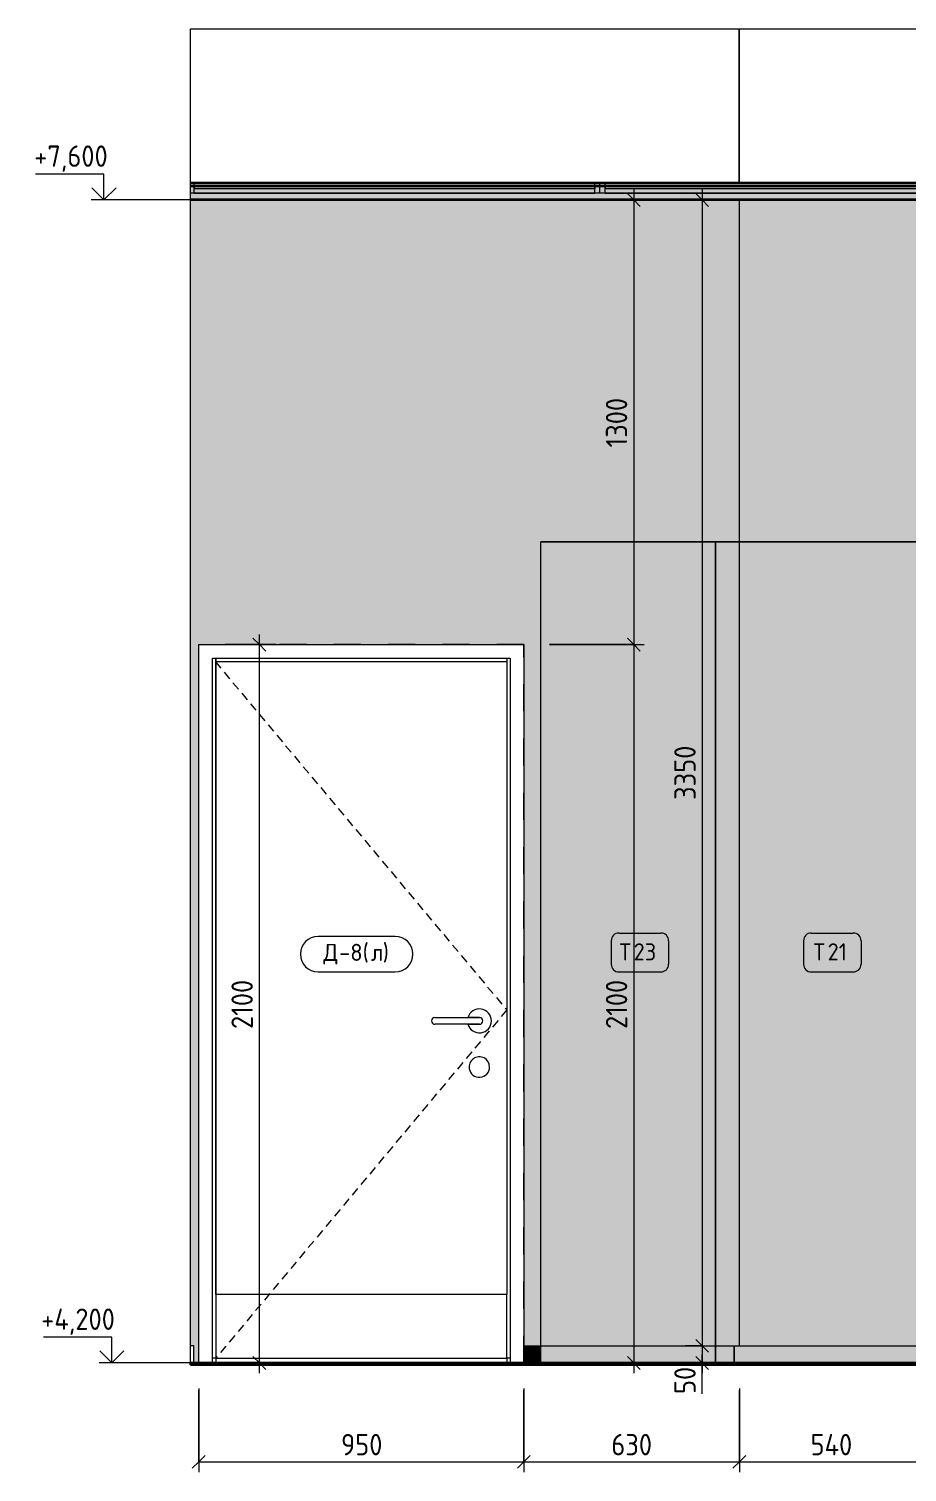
# Model space of a CAD drawing. Header units: millimetres. Extents: x 108302 to 166327, y -1987 to 21700.
# Drawn here: x 133972 to 136538, y 3881 to 8100 of the extents above; entities that cross this region are included whole.
import ezdxf

# ---------------------------------------------------------------- set-up
doc = ezdxf.new("R2010")
doc.units = ezdxf.units.MM
doc.linetypes.add('200_ШТРИХ__ш1_п0_6_', pattern=[40, 25, -15])
doc.linetypes.add('Штрих', pattern=[158.75, 79.375, -79.375])
for name, color, linetype, lineweight in [('A-ANNO-DIMS', 7, 'Continuous', 9), ('A-ANNO-DIMS-25', 7, 'Continuous', 9), ('A-DOOR', 7, 'Continuous', 9), ('A-DOOR-2', 7, 'Штрих', 9), ('A-DOOR-3', 7, '200_ШТРИХ__ш1_п0_6_', 9), ('A-DOOR-FRAM-1', 7, 'Continuous', 9), ('A-DOOR-IDEN', 7, 'Continuous', 9), ('A-FLOR', 7, 'Continuous', 9), ('A-GENM', 7, 'Continuous', 9), ('A-WALL-PATT', 7, 'Continuous', 9), ('G-ANNO-DIMS', 7, 'Continuous', 9), ('G-ANNO-DIMS-1', 7, 'Continuous', 20), ('I-FURN-IDEN', 7, 'Continuous', 9), ('I-WALL', 7, 'Continuous', 9)]:
    doc.layers.add(name, color=color, linetype=linetype, lineweight=lineweight)
for name, color, linetype, lineweight, true_color in [('A-CLNG-1', 7, 'Continuous', 9, 0x787878), ('A-CLNG-FNSH-1', 251, 'Continuous', 30, 0x505050), ('A-CLNG-FNSH-2', 7, 'Continuous', 30, 0x3c3c3c), ('A-FLOR-1', 7, 'Continuous', 9, 0x787878), ('A-FLOR-FNSH-2', 7, 'Continuous', 30, 0x3c3c3c), ('A-FLOR-FNSH-3', 7, 'Continuous', 30, 0x757575), ('I-FURN-13', 7, 'Continuous', 9, 0x9e9e9e), ('I-FURN-15', 7, 'Continuous', 9, 0xd1d1d1), ('I-FURN-16', 7, 'Continuous', 9, 0x9a9a9a), ('I-FURN-17', 7, 'Continuous', 9, 0xb8b8b8), ('I-FURN-18', 7, 'Continuous', 9, 0xdddddd), ('I-FURN-2', 7, 'Continuous', 9, 0xacacac), ('I-FURN-20', 7, 'Continuous', 9, 0x949494), ('I-FURN-23', 7, 'Continuous', 9, 0x8d8d8d), ('I-FURN-26', 7, 'Continuous', 9, 0xa6a6a6), ('I-FURN-4', 7, 'Continuous', 9, 0xc0c0c0)]:
    doc.layers.add(name, color=color, linetype=linetype, lineweight=lineweight, true_color=true_color)
doc.layers.add('I-FURN-3', color=7, linetype='Continuous', lineweight=9, true_color=0x7f7f7f, transparency=0.7)
doc.styles.add('GOST Common_2', font='GOST_Common.ttf', dxfattribs={"height": 50})
doc.styles.add('ISOCPEUR_1', font='isocpeur.ttf', dxfattribs={"width": 0.9, "height": 62.5})
doc.dimstyles.new('ISO-2_5_0_9К_БОЛЬШОЙ_1', dxfattribs={"dimscale": 304.8, "dimtxt": 62.248823, "dimasz": 0.123031, "dimexe": 0.098425, "dimexo": 0.246063, "dimgap": 0, "dimtad": 1, "dimdec": 0, "dimrnd": 10, "dimzin": 0, "dimdsep": 46, "dimtxsty": 'ISOCPEUR_1', "dimblk1": 'OBLIQUE', "dimblk2": 'OBLIQUE', "dimsah": 1, "dimcen": 0.09, "dimdle": 0.098425, "dimazin": 0, "dimtfac": 1, "dimtdec": 4, "dimtix": 1, "dimtmove": 0, "dimatfit": 3, "dimfxl": 1, "dimtvp": 1, "dimtolj": 1, "dimtzin": 0, "dimarcsym": 2})
doc.dimstyles.new('ISO-2_5_0_9К_БОЛЬШОЙ_2', dxfattribs={"dimscale": 304.8, "dimtxt": 62.248823, "dimasz": 0.123031, "dimexe": 0.098425, "dimexo": 0.246063, "dimgap": 0, "dimtad": 1, "dimdec": 0, "dimrnd": 10, "dimzin": 0, "dimdsep": 46, "dimtxsty": 'ISOCPEUR_1', "dimblk1": 'OBLIQUE', "dimblk2": 'OBLIQUE', "dimsah": 1, "dimcen": 0.09, "dimdle": 0.098425, "dimazin": 0, "dimtfac": 1, "dimtdec": 4, "dimtix": 1, "dimtmove": 1, "dimatfit": 3, "dimfxl": 1, "dimtvp": 1, "dimtolj": 1, "dimtzin": 0, "dimarcsym": 2})

# ---------------------------------------------------------------- blocks, each defined once
blk = doc.blocks.new('110_Дверь_СКБ_1Ст_Внутренняя1 - Д-8 950x2100h_охрана-31784688-Развертка 2_47-2')
at = {"layer": 'A-DOOR'}
for p, q in [((-19800, 6250), (-20650, 6250)), ((-20650, 4400), (-20650, 6250)), ((-19800, 6250), (-19800, 4400)), ((-20010, 5210), (-19880, 5210)), ((-19880, 5190), (-20010, 5190)), ((-19880, 5210), (-19913.5, 5210)), ((-19913.5, 5190), (-19880, 5190)), ((-19800, 4400), (-20650, 4400)), ((-20650, 4400), (-20650, 4214)), ((-19800, 4214), (-19800, 4400)), ((-20650, 4214), (-19800, 4214))]:
    blk.add_line(p, q, dxfattribs=at)
for centre, radius, start, end in [((-19880, 5200), 35, 0, 163.3985), ((-20010, 5200), 10, 90, 270), ((-19880, 5200), 35, 196.6015, 0), ((-19880, 5200), 10, 270, 90), ((-19880, 5200), 10, 270, 90), ((-19880, 5065), 30, 0, 188.1699), ((-19880, 5065), 30, 188.1699, 0)]:
    blk.add_arc(centre, radius, start, end, dxfattribs=at)
at = {"layer": 'A-DOOR-2'}
for p, q in [((-19750, 6300), (-20700, 6300)), ((-20700, 4200), (-20700, 6300)), ((-19750, 6300), (-20700, 6300)), ((-20700, 4200), (-20700, 6300)), ((-19750, 4200), (-19750, 6300)), ((-19750, 4200), (-19750, 6300))]:
    blk.add_line(p, q, dxfattribs=at)
at = {"layer": 'A-DOOR-3'}
for p, q in [((-20651.4, 6250), (-19800, 5232)), ((-19800, 5232), (-20650, 4214))]:
    blk.add_line(p, q, dxfattribs=at)
at = {"layer": 'A-DOOR-FRAM-1'}
for p, q in [((-20660, 4200), (-20660, 6260)), ((-20660, 6260), (-19790, 6260)), ((-20650, 6250), (-20650, 6260)), ((-20650, 6260), (-20650, 4400)), ((-19800, 6250), (-20650, 6250)), ((-19800, 6260), (-19800, 6250)), ((-19800, 6260), (-19800, 4400)), ((-19790, 6260), (-19790, 4200)), ((-20650, 4214), (-20660, 4214)), ((-20650, 4214), (-20650, 4200)), ((-19800, 4214), (-19800, 4200)), ((-19790, 4214), (-19800, 4214))]:
    blk.add_line(p, q, dxfattribs=at)
blk = doc.blocks.new('Плинтус - Плинтус темный _ст_школа_-32862306-Развертка 2_47-2')
at = {"layer": 'A-GENM'}
for p, q in [((-20714, 4250), (-20724.4, 4250)), ((-20714, 4200), (-20714, 4250)), ((-20724.4, 4200), (-20714, 4200))]:
    blk.add_line(p, q, dxfattribs=at)
blk = doc.blocks.new('Плинтус - Плинтус темный _ст_школа_-32862307-Развертка 2_47-2')
at = {"layer": 'A-GENM'}
blk.add_hatch(color=256, dxfattribs=at).paths.add_polyline_path([(-19701, 4200), (-19701, 4250), (-19750, 4250), (-19750, 4200)])
for p, q in [((-19750, 4250), (-19701, 4250)), ((-19750, 4200), (-19750, 4250)), ((-19701, 4250), (-19191, 4250)), ((-19191, 4250), (-19189, 4250)), ((-19189, 4250), (-19136, 4250)), ((-19701, 4200), (-19750, 4200)), ((-19258, 4200), (-19701, 4200)), ((-19191, 4200), (-19258, 4200)), ((-19189, 4200), (-19191, 4200))]:
    blk.add_line(p, q, dxfattribs=at)
blk = doc.blocks.new('Плинтус - Плинтус темный _ст_школа_-33448702-Развертка 2_47-2')
at = {"layer": 'A-GENM'}
blk.add_line((-19136, 4200), (-19136, 4250), dxfattribs=at)
blk = doc.blocks.new('Плинтус - Плинтус темный _ст_школа_-32859004-Развертка 2_47-2')
at = {"layer": 'A-GENM'}
for p, q in [((-19136, 4250), (-18600, 4250)), ((-19136, 4250), (-19136, 4200)), ((-18600, 4250), (-18564, 4250)), ((-18564, 4200), (-18564, 4250)), ((-18600, 4200), (-19136, 4200)), ((-18564, 4200), (-18600, 4200))]:
    blk.add_line(p, q, dxfattribs=at)
blk = doc.blocks.new('Мат в спортивном зале - Т21-31224356-Развертка 2_47-2')
at = {"layer": 'I-FURN-3'}
for points in [[(-19115.5, 4250), (-18600, 4250), (-18600, 6600), (-19121, 6600), (-19121, 4250), (-19120, 4250)], [(-18579, 4250), (-18579, 6600), (-18600, 6600), (-18600, 4250), (-18579.4, 4250)], [(-18943.2, 4200), (-18600, 4200), (-18600, 4250), (-19136, 4250), (-19136, 4200), (-19100, 4200)], [(-18565.8, 4200), (-18564, 4200), (-18564, 4250), (-18600, 4250), (-18600, 4200), (-18579, 4200)]]:
    blk.add_hatch(color=256, dxfattribs=at).paths.add_polyline_path(points)
at = {"layer": 'I-FURN-13'}
for p in [(-19121, 6600), (-19189, 4200)]:
    blk.add_line(p, (-19189, 6600), dxfattribs=at)
at = {"layer": 'I-FURN-15'}
for p, q in [((-18600, 6600), (-18509, 6600)), ((-18509, 4200), (-18509, 6600)), ((-18600, 4200), (-18720.6, 4200))]:
    blk.add_line(p, q, dxfattribs=at)
at = {"layer": 'I-FURN-16'}
blk.add_line((-18564, 4200), (-18509, 4200), dxfattribs=at)
at = {"layer": 'I-FURN-17'}
blk.add_line((-18579, 6600), (-18600, 6600), dxfattribs=at)
at = {"layer": 'I-FURN-18'}
blk.add_line((-18509, 4200), (-18600, 4200), dxfattribs=at)
at = {"layer": 'I-FURN-2'}
blk.add_line((-18600, 6600), (-19121, 6600), dxfattribs=at)
at = {"layer": 'I-FURN-20'}
blk.add_line((-19189, 4200), (-19136, 4200), dxfattribs=at)
at = {"layer": 'I-FURN-26'}
for q in [(-18579, 6600), (-18509, 4200)]:
    blk.add_line((-18509, 6600), q, dxfattribs=at)
at = {"layer": 'I-FURN-4'}
for p, q in [((-19189, 6600), (-18600, 6600)), ((-19189, 4200), (-19189, 6600))]:
    blk.add_line(p, q, dxfattribs=at)
blk = doc.blocks.new('Мат в спортивном зале - Т22-31224360-Развертка 2_47-2')
at = {"layer": 'I-FURN-13'}
for p, q in [((-19121, 6600), (-19189, 6600)), ((-19136, 4200), (-19189, 4200))]:
    blk.add_line(p, q, dxfattribs=at)
at = {"layer": 'I-FURN-2'}
for p, q in [((-19189, 6600), (-19191, 6600)), ((-19191, 6600), (-19191, 4200)), ((-19189, 6600), (-19121, 6600)), ((-19121, 6600), (-19121, 4250)), ((-19189, 4200), (-19191, 4200))]:
    blk.add_line(p, q, dxfattribs=at)
at = {"layer": 'I-FURN-23'}
blk.add_line((-19191, 4200), (-19189, 4200), dxfattribs=at)
at = {"layer": 'I-FURN-4'}
for q in [(-19189, 6600), (-19191, 4200)]:
    blk.add_line((-19191, 6600), q, dxfattribs=at)
blk = doc.blocks.new('Мат в спортивном зале - Т23-31224362-Развертка 2_47-2')
at = {"layer": 'I-FURN-3'}
for points in [[(-19318.8, 4250), (-19191, 4250), (-19191, 6600), (-19701, 6600), (-19701, 4250), (-19388.5, 4250)], [(-19189, 4250), (-19189, 6600), (-19191, 6600), (-19191, 4250)], [(-19136, 4250), (-19121, 4250), (-19121, 6600), (-19189, 6600), (-19189, 4250)], [(-19388.5, 4200), (-19191, 4200), (-19191, 4250), (-19701, 4250), (-19701, 4200)], [(-19189, 4200), (-19189, 4250), (-19191, 4250), (-19191, 4200)], [(-19136, 4200), (-19136, 4250), (-19189, 4250), (-19189, 4200)]]:
    blk.add_hatch(color=256, dxfattribs=at).paths.add_polyline_path(points)
at = {"layer": 'I-FURN-13'}
for q in [(-19191, 6600), (-19121, 6600)]:
    blk.add_line((-19189, 6600), q, dxfattribs=at)
at = {"layer": 'I-FURN-2'}
for p, q in [((-19191, 6600), (-19701, 6600)), ((-19701, 4250), (-19701, 6600)), ((-19191, 6600), (-19189, 6600)), ((-19258, 4200), (-19388.5, 4200))]:
    blk.add_line(p, q, dxfattribs=at)
at = {"layer": 'I-FURN-20'}
for p, q in [((-19121, 6600), (-19189, 6600)), ((-19191, 4200), (-19258, 4200))]:
    blk.add_line(p, q, dxfattribs=at)
at = {"layer": 'I-FURN-23'}
blk.add_line((-19189, 4200), (-19191, 4200), dxfattribs=at)
at = {"layer": 'I-FURN-4'}
for p, q in [((-19701, 6600), (-19191, 6600)), ((-19701, 4200), (-19701, 6600))]:
    blk.add_line(p, q, dxfattribs=at)
blk = doc.blocks.new('Панель потолочная - Панель потолочная_ 1200х600-V32-Развертка 2_47-2')
at = {"layer": 'I-FURN-3'}
h = blk.add_hatch(color=256, dxfattribs=at)
h.paths.add_polyline_path([(-19528, 7620), (-18328, 7620), (-18328, 7650), (-19528, 7650), (-19528, 7627.5)])
h.paths.add_polyline_path([(-19277.2, 7633.3), (-19513, 7633.4), (-19513, 7638.3), (-18343, 7638.3), (-18343, 7633.3), (-19268.5, 7633.3)])
for points in [[(-18943.2, 7635.8), (-18343, 7635.8), (-18343, 7638.3), (-19513, 7638), (-19513, 7635.8), (-18957.2, 7635.8)], [(-19513, 7633.3), (-18343, 7633.4), (-18343, 7635.8), (-19513, 7635.8), (-19513, 7633.4)]]:
    blk.add_hatch(color=256, dxfattribs=at).paths.add_polyline_path(points)
at = {"layer": 'I-FURN-13'}
for p, q in [((-18343, 7638.3), (-19513, 7638.3)), ((-19513, 7638.3), (-19513, 7638.3)), ((-19513, 7637.6), (-19513, 7638.3)), ((-19513, 7638.3), (-19513, 7638.3)), ((-19513, 7638.3), (-19513, 7638)), ((-19513, 7638), (-19513, 7637.6)), ((-19513, 7635.8), (-19513, 7637.6)), ((-19513, 7637.6), (-19513, 7636.5)), ((-18343, 7638.3), (-18343, 7637.6)), ((-18343, 7637.6), (-18343, 7638.3)), ((-18343, 7637.6), (-18343, 7635.8)), ((-18343, 7635.8), (-18343, 7637.6)), ((-19513, 7636.5), (-19513, 7635.8)), ((-19513, 7634.6), (-19513, 7635.8)), ((-19513, 7635.8), (-19513, 7634.6)), ((-19513, 7634.1), (-19513, 7634.6)), ((-19513, 7634.6), (-19513, 7634.1)), ((-19513, 7633.7), (-19513, 7634.1)), ((-19513, 7634.1), (-19513, 7633.7)), ((-19513, 7633.4), (-19513, 7633.7)), ((-19513, 7633.7), (-19513, 7633.3)), ((-19513, 7633.3), (-19513, 7633.4)), ((-19513, 7633.3), (-18343, 7633.3)), ((-18343, 7635.8), (-18343, 7634.1)), ((-18343, 7634.1), (-18343, 7635.8)), ((-18343, 7634.1), (-18343, 7633.3)), ((-18343, 7633.3), (-18343, 7634.1))]:
    blk.add_line(p, q, dxfattribs=at)
at = {"layer": 'I-FURN-2'}
for p, q in [((-18343, 7650), (-19513, 7650)), ((-19513, 7620), (-19513, 7650)), ((-18343, 7638.3), (-19513, 7638.3)), ((-19513, 7635.8), (-19513, 7638.3)), ((-18343, 7620), (-18343, 7650)), ((-18343, 7638.3), (-18343, 7635.8)), ((-19513, 7633.3), (-19513, 7635.8)), ((-19513, 7633.3), (-18343, 7633.3)), ((-19513, 7620), (-18343, 7620)), ((-18343, 7635.8), (-18343, 7633.3))]:
    blk.add_line(p, q, dxfattribs=at)
at = {"layer": 'I-FURN-20'}
for p, q in [((-19513, 7638.3), (-19513, 7637.6)), ((-19513, 7638.3), (-19513, 7638.3)), ((-19513, 7637.6), (-19513, 7636.5)), ((-18343, 7635.8), (-18343, 7638.3)), ((-19513, 7636.5), (-19513, 7635.8)), ((-19513, 7635.8), (-19513, 7635.2)), ((-19513, 7635.2), (-19513, 7634.6)), ((-19513, 7634.6), (-19513, 7633.7)), ((-19513, 7633.7), (-19513, 7633.4)), ((-19513, 7633.4), (-19513, 7633.3)), ((-18343, 7635.2), (-18343, 7635.8)), ((-18343, 7634.6), (-18343, 7635.2)), ((-18343, 7634.1), (-18343, 7634.6)), ((-18343, 7633.7), (-18343, 7634.1)), ((-18343, 7633.4), (-18343, 7633.7)), ((-18343, 7633.3), (-18343, 7633.4))]:
    blk.add_line(p, q, dxfattribs=at)
at = {"layer": 'I-FURN-4'}
for p, q in [((-19528, 7650), (-18328, 7650)), ((-19528, 7620), (-19528, 7650)), ((-18328, 7620), (-18328, 7650)), ((-18328, 7620), (-19528, 7620))]:
    blk.add_line(p, q, dxfattribs=at)
blk = doc.blocks.new('Панель потолочная - Панель потолочная_ 1200х600-V33-Развертка 2_47-2')
at = {"layer": 'I-FURN-3'}
h = blk.add_hatch(color=256, dxfattribs=at)
h.paths.add_polyline_path([(-20724.4, 7620), (-19528, 7620), (-19528, 7650), (-20724.4, 7650), (-20724.4, 7627.5)])
h.paths.add_polyline_path([(-19708.6, 7633.3), (-20713, 7633.4), (-20713, 7638.3), (-19543, 7638.3), (-19543, 7633.3), (-19694.7, 7633.3)])
for points in [[(-20153.9, 7635.8), (-19543, 7635.8), (-19543, 7638.3), (-20713, 7638.3), (-20713, 7635.8), (-20167.8, 7635.8)], [(-20713, 7633.3), (-19543, 7633.4), (-19543, 7635.8), (-20713, 7635.8), (-20713, 7633.4)]]:
    blk.add_hatch(color=256, dxfattribs=at).paths.add_polyline_path(points)
at = {"layer": 'I-FURN-13'}
for p, q in [((-19543, 7638.3), (-20713, 7638.3)), ((-20713, 7637.1), (-20713, 7638.3)), ((-20713, 7638.3), (-20713, 7637.6)), ((-20713, 7637.6), (-20713, 7637.1)), ((-20713, 7635.8), (-20713, 7637.1)), ((-20713, 7637.1), (-20713, 7636.5)), ((-19543, 7638.3), (-19543, 7635.8)), ((-19543, 7635.8), (-19543, 7638.3)), ((-20713, 7636.5), (-20713, 7635.8)), ((-20713, 7634.1), (-20713, 7635.8)), ((-20713, 7635.8), (-20713, 7635.2)), ((-20713, 7635.2), (-20713, 7634.1)), ((-20713, 7633.4), (-20713, 7634.1)), ((-20713, 7634.1), (-20713, 7633.4)), ((-20713, 7633.3), (-20713, 7633.4)), ((-20713, 7633.4), (-20713, 7633.3)), ((-20713, 7633.3), (-19543, 7633.3)), ((-19543, 7635.8), (-19543, 7634.1)), ((-19543, 7633.7), (-19543, 7635.8)), ((-19543, 7634.1), (-19543, 7633.4)), ((-19543, 7633.3), (-19543, 7633.7)), ((-19543, 7633.4), (-19543, 7633.3))]:
    blk.add_line(p, q, dxfattribs=at)
at = {"layer": 'I-FURN-2'}
for p, q in [((-19543, 7650), (-20713, 7650)), ((-20713, 7620), (-20713, 7650)), ((-19543, 7638.3), (-20713, 7638.3)), ((-20713, 7635.8), (-20713, 7638.3)), ((-19543, 7620), (-19543, 7650)), ((-19543, 7638.3), (-19543, 7635.8)), ((-20713, 7633.3), (-20713, 7635.8)), ((-20713, 7633.3), (-19543, 7633.3)), ((-20713, 7620), (-19543, 7620)), ((-19543, 7635.8), (-19543, 7633.3))]:
    blk.add_line(p, q, dxfattribs=at)
at = {"layer": 'I-FURN-20'}
for p, q in [((-20713, 7638.3), (-20713, 7637.6)), ((-20713, 7637.6), (-20713, 7636.5)), ((-19543, 7638), (-19543, 7638.3)), ((-19543, 7638.3), (-19543, 7638.3)), ((-19543, 7637.1), (-19543, 7638)), ((-19543, 7636.5), (-19543, 7637.1)), ((-20713, 7636.5), (-20713, 7635.8)), ((-20713, 7635.8), (-20713, 7635.2)), ((-20713, 7635.2), (-20713, 7634.6)), ((-20713, 7634.6), (-20713, 7634.1)), ((-20713, 7634.1), (-20713, 7633.7)), ((-20713, 7633.7), (-20713, 7633.4)), ((-20713, 7633.4), (-20713, 7633.3)), ((-19543, 7635.8), (-19543, 7636.5)), ((-19543, 7634.1), (-19543, 7635.8)), ((-19543, 7633.4), (-19543, 7634.1)), ((-19543, 7633.3), (-19543, 7633.4))]:
    blk.add_line(p, q, dxfattribs=at)
at = {"layer": 'I-FURN-4'}
for p, q in [((-20724.4, 7650), (-19528, 7650)), ((-19528, 7620), (-19528, 7650)), ((-19528, 7620), (-20724.4, 7620))]:
    blk.add_line(p, q, dxfattribs=at)
blk = doc.blocks.new('DIMBLOCK29-Развертка 2_47-2')
at = {"layer": 'A-ANNO-DIMS-25'}
for p, q in [((134468.4, 4125), (134468.4, 3880.9)), ((134468.4, 3910.9), (134468.4, 4120)), ((135418.4, 4125), (135418.4, 3880.9)), ((135418.4, 3910.9), (135418.4, 4120)), ((134468.4, 3910.9), (135418.4, 3910.9))]:
    blk.add_line(p, q, dxfattribs=at)
at = {"layer": 'A-ANNO-DIMS-25', "lineweight": 20}
for p, q in [((134468.4, 3910.9), (134487.1, 3929.6)), ((135418.4, 3910.9), (135437.1, 3929.6)), ((134468.4, 3910.9), (134449.6, 3892.1)), ((135418.4, 3910.9), (135399.6, 3892.1))]:
    blk.add_line(p, q, dxfattribs=at)
at = {"layer": 'A-ANNO-DIMS-25', "color": 0, "insert": (134884.1, 3992.5), "char_height": 62.5, "width": 142.215, "attachment_point": 1, "line_spacing_factor": 1.149209, "style": 'ISOCPEUR_1'}
blk.add_mtext('950', dxfattribs=at)
blk = doc.blocks.new('_Oblique')
at = {"color": 0, "linetype": 'ByBlock', "lineweight": -2}
blk.add_line((-0.5, -0.5), (0.5, 0.5), dxfattribs=at)
blk = doc.blocks.new('DIMBLOCK30-Развертка 2_47-2')
at = {"layer": 'A-ANNO-DIMS-25'}
for p, q in [((135418.4, 4125), (135418.4, 3880.9)), ((135418.4, 3910.9), (135418.4, 4120)), ((136047.9, 4125), (136047.9, 3880.9)), ((136047.9, 3910.9), (136047.9, 4120)), ((135418.4, 3910.9), (136047.9, 3910.9))]:
    blk.add_line(p, q, dxfattribs=at)
at = {"layer": 'A-ANNO-DIMS-25', "lineweight": 20}
for p, q in [((135418.4, 3910.9), (135437.1, 3929.6)), ((136047.9, 3910.9), (136066.6, 3929.6)), ((135418.4, 3910.9), (135399.6, 3892.1)), ((136047.9, 3910.9), (136029.1, 3892.1))]:
    blk.add_line(p, q, dxfattribs=at)
at = {"layer": 'A-ANNO-DIMS-25', "color": 0, "insert": (135673.9, 3992.5), "char_height": 62.5, "width": 142.215, "attachment_point": 1, "line_spacing_factor": 1.149209, "style": 'ISOCPEUR_1'}
blk.add_mtext('630', dxfattribs=at)
blk = doc.blocks.new('DIMBLOCK31-Развертка 2_47-2')
at = {"layer": 'A-ANNO-DIMS-25'}
for p, q in [((136047.9, 4125), (136047.9, 3880.9)), ((136047.9, 3910.9), (136047.9, 4120)), ((136588.4, 4125), (136588.4, 3880.9)), ((136588.4, 3910.9), (136588.4, 4120)), ((136047.9, 3910.9), (136588.4, 3910.9))]:
    blk.add_line(p, q, dxfattribs=at)
at = {"layer": 'A-ANNO-DIMS-25', "lineweight": 20}
for p, q in [((136047.9, 3910.9), (136066.6, 3929.6)), ((136588.4, 3910.9), (136607.1, 3929.6)), ((136047.9, 3910.9), (136029.1, 3892.1)), ((136588.4, 3910.9), (136569.6, 3892.1))]:
    blk.add_line(p, q, dxfattribs=at)
at = {"layer": 'A-ANNO-DIMS-25', "color": 0, "insert": (136255.9, 3992.5), "char_height": 62.5, "width": 149.397, "attachment_point": 1, "line_spacing_factor": 1.149209, "style": 'ISOCPEUR_1'}
blk.add_mtext('540', dxfattribs=at)
blk = doc.blocks.new('Высотные отметки - Стрелка_Верх-17668718-Развертка 2_47-2')
at = {"layer": 'G-ANNO-DIMS'}
for p, q in [((-20976.9, 7675), (-21176.9, 7675)), ((-20976.9, 7600), (-20976.9, 7675)), ((-20939, 7600), (-21014, 7600))]:
    blk.add_line(p, q, dxfattribs=at)
at = {"layer": 'G-ANNO-DIMS-1'}
for q in [(-21012.3, 7635.4), (-20941.6, 7635.4)]:
    blk.add_line((-20976.9, 7600), q, dxfattribs=at)
blk = doc.blocks.new('DIMBLOCK34-Развертка 2_47-2')
at = {"layer": 'A-ANNO-DIMS-25'}
for p, q in [((135691, 7600), (135769.5, 7600)), ((135739.5, 7600), (135691, 7600)), ((135739.5, 7630), (135739.5, 6300)), ((135493.4, 6300), (135769.5, 6300)), ((135739.5, 6300), (135493.4, 6300))]:
    blk.add_line(p, q, dxfattribs=at)
at = {"layer": 'A-ANNO-DIMS-25', "lineweight": 20}
for p, q in [((135739.5, 7600), (135720.7, 7618.8)), ((135739.5, 7600), (135758.2, 7581.2)), ((135739.5, 6300), (135720.7, 6318.7)), ((135739.5, 6300), (135758.2, 6281.2))]:
    blk.add_line(p, q, dxfattribs=at)
at = {"layer": 'A-ANNO-DIMS-25', "color": 0, "insert": (135657.8, 6876.4), "char_height": 62.5, "width": 176.691, "attachment_point": 1, "rotation": 90, "line_spacing_factor": 1.149209, "style": 'ISOCPEUR_1'}
blk.add_mtext('1300', dxfattribs=at)
blk = doc.blocks.new('DIMBLOCK35-Развертка 2_47-2')
at = {"layer": 'A-ANNO-DIMS-25'}
for p, q in [((135493.4, 6300), (135769.5, 6300)), ((135739.5, 6300), (135493.4, 6300)), ((135739.5, 6300), (135739.5, 4170)), ((135691, 4200), (135769.5, 4200)), ((135739.5, 4200), (135691, 4200))]:
    blk.add_line(p, q, dxfattribs=at)
at = {"layer": 'A-ANNO-DIMS-25', "lineweight": 20}
for p, q in [((135739.5, 6300), (135720.7, 6318.7)), ((135739.5, 6300), (135758.2, 6281.2)), ((135739.5, 4200), (135720.7, 4218.7)), ((135739.5, 4200), (135758.2, 4181.2))]:
    blk.add_line(p, q, dxfattribs=at)
at = {"layer": 'A-ANNO-DIMS-25', "color": 0, "insert": (135657.8, 5176.4), "char_height": 62.5, "width": 176.691, "attachment_point": 1, "rotation": 90, "line_spacing_factor": 1.149209, "style": 'ISOCPEUR_1'}
blk.add_mtext('2100', dxfattribs=at)
blk = doc.blocks.new('DIMBLOCK36-Развертка 2_47-2')
at = {"layer": 'A-ANNO-DIMS-25'}
for p, q in [((135891, 7600), (135969.5, 7600)), ((135939.5, 7600), (135891, 7600)), ((135939.5, 7630), (135939.5, 4250)), ((135891, 4250), (135969.5, 4250)), ((135939.5, 4250), (135891, 4250))]:
    blk.add_line(p, q, dxfattribs=at)
at = {"layer": 'A-ANNO-DIMS-25', "lineweight": 20}
for p, q in [((135939.5, 7600), (135920.7, 7618.8)), ((135939.5, 7600), (135958.2, 7581.2)), ((135939.5, 4250), (135920.7, 4268.7)), ((135939.5, 4250), (135958.2, 4231.2))]:
    blk.add_line(p, q, dxfattribs=at)
at = {"layer": 'A-ANNO-DIMS-25', "color": 0, "insert": (135857.8, 5846), "char_height": 62.5, "width": 189.619, "attachment_point": 1, "rotation": 90, "line_spacing_factor": 1.149209, "style": 'ISOCPEUR_1'}
blk.add_mtext('3350', dxfattribs=at)
blk = doc.blocks.new('DIMBLOCK37-Развертка 2_47-2')
at = {"layer": 'A-ANNO-DIMS-25', "lineweight": 20}
for p, q in [((135939.5, 4250), (135920.7, 4268.7)), ((135939.5, 4250), (135958.2, 4231.2)), ((135939.5, 4200), (135920.7, 4218.7)), ((135939.5, 4200), (135958.2, 4181.2))]:
    blk.add_line(p, q, dxfattribs=at)
at = {"layer": 'A-ANNO-DIMS-25'}
for p, q in [((135891, 4250), (135969.5, 4250)), ((135939.5, 4250), (135891, 4250)), ((135939.5, 4250), (135939.5, 4170)), ((135939.5, 4213.3), (135939.5, 4225)), ((135891, 4200), (135969.5, 4200)), ((135939.5, 4200), (135891, 4200)), ((135939.5, 4109.3), (135939.5, 4213.3))]:
    blk.add_line(p, q, dxfattribs=at)
at = {"layer": 'A-ANNO-DIMS-25', "color": 0, "insert": (135857.8, 4109.3), "char_height": 62.5, "width": 94.81, "attachment_point": 1, "rotation": 90, "line_spacing_factor": 1.149209, "style": 'ISOCPEUR_1'}
blk.add_mtext('50', dxfattribs=at)
blk = doc.blocks.new('М_двери - Типоразмер_рамка-25223575-Развертка 2_47-2')
at = {"layer": 'A-DOOR-IDEN'}
for p, q in [((-20126.1, 5447), (-20350.9, 5447)), ((-20350.9, 5343), (-20126.1, 5343))]:
    blk.add_line(p, q, dxfattribs=at)
for centre, start, end in [((-20350.9, 5395), 90, 270), ((-20126.1, 5395), 270, 90)]:
    blk.add_arc(centre, 52, start, end, dxfattribs=at)
blk = doc.blocks.new('Марка_Мебель - В прямоуг_Balcon_Марка-25523697-Развертка 2_47-2')
at = {"layer": 'I-FURN-IDEN'}
for p, q in [((-18283.9, 7222.3), (-18283.9, 7153.3)), ((-18261.4, 7244.8), (-18138.6, 7244.8)), ((-18116.1, 7222.3), (-18116.1, 7153.5)), ((-18261.5, 7131), (-18138.6, 7131))]:
    blk.add_line(p, q, dxfattribs=at)
for centre, radius, start, end in [((-18261.4, 7222.3), 22.5, 90, 180), ((-18138.6, 7222.3), 22.5, 0, 90), ((-18261.5, 7153.3), 22.3, 180, 270), ((-18138.6, 7153.5), 22.5, 270, 0)]:
    blk.add_arc(centre, radius, start, end, dxfattribs=at)
blk = doc.blocks.new('DIMBLOCK40-Развертка 2_47-2')
at = {"layer": 'A-ANNO-DIMS-25'}
for p, q in [((134645.7, 4170), (134645.7, 6330)), ((134694.1, 6300), (134615.7, 6300)), ((134645.7, 6300), (134694.1, 6300)), ((134694.1, 4200), (134615.7, 4200)), ((134645.7, 4200), (134694.1, 4200))]:
    blk.add_line(p, q, dxfattribs=at)
at = {"layer": 'A-ANNO-DIMS-25', "lineweight": 20}
for p, q in [((134645.7, 6300), (134626.9, 6318.7)), ((134645.7, 6300), (134664.4, 6281.2)), ((134645.7, 4200), (134626.9, 4218.7)), ((134645.7, 4200), (134664.4, 4181.2))]:
    blk.add_line(p, q, dxfattribs=at)
at = {"layer": 'A-ANNO-DIMS-25', "color": 0, "insert": (134564, 5176.4), "char_height": 62.5, "width": 176.691, "attachment_point": 1, "rotation": 90, "line_spacing_factor": 1.149209, "style": 'ISOCPEUR_1'}
blk.add_mtext('2100', dxfattribs=at)

msp = doc.modelspace()

# ---------------------------------------------------------------- hatches: boundary and pattern name
at = {"layer": 'A-CLNG-1'}
msp.add_hatch(color=256, dxfattribs=at).paths.add_polyline_path([(134444, 7600), (141067.4, 7600), (141067.4, 7620), (134444, 7620), (134444, 7612.2)])
at = {"layer": 'A-FLOR-1'}
msp.add_hatch(color=256, dxfattribs=at).paths.add_polyline_path([(138168.4, 4195), (141568.7, 4195), (141568.7, 4200), (134444.4, 4200), (134444.4, 4195), (138152.6, 4195)])
at = {"layer": 'A-WALL-PATT'}
for points in [[(134468.4, 4200), (134468.4, 6300), (135418.4, 6300), (135418.4, 4250), (135467.4, 4250), (135467.4, 6600), (136047.4, 6600), (136047.4, 7600), (134444.4, 7600), (134444.4, 4250), (134454.4, 4250), (134454.4, 4200)], [(136558.4, 6600), (136568.4, 6600), (136568.4, 6800), (136589.4, 6800), (136589.4, 7600), (136047.4, 7600), (136047.4, 6600), (136338.4, 6600)]]:
    msp.add_hatch(color=256, dxfattribs=at).paths.add_polyline_path(points)

# ---------------------------------------------------------------- linework, layer by layer
at = {"layer": 'A-CLNG-FNSH-1'}
for p, q in [((141548.4, 7650), (134444, 7650)), ((141068.4, 7641), (134444, 7641)), ((134444, 7640), (141068.4, 7640))]:
    msp.add_line(p, q, dxfattribs=at)
at = {"layer": 'A-CLNG-FNSH-2'}
for p, q in [((141067.4, 7601), (134444, 7601)), ((134444, 7600), (141548.4, 7600))]:
    msp.add_line(p, q, dxfattribs=at)
at = {"layer": 'A-FLOR'}
for p, q in [((134444.4, 8100), (141568.7, 8100)), ((134444.4, 4195), (134444, 4195))]:
    msp.add_line(p, q, dxfattribs=at)
at = {"layer": 'A-FLOR-FNSH-2'}
for p, q in [((134444.4, 4200), (134444.4, 4195)), ((134444.4, 4195), (141568.7, 4195))]:
    msp.add_line(p, q, dxfattribs=at)
at = {"layer": 'A-FLOR-FNSH-3'}
msp.add_line((141568.7, 4200), (134444.4, 4200), dxfattribs=at)
at = {"layer": 'G-ANNO-DIMS'}
for p, q in [((134589.8, 7600), (134191.5, 7600)), ((134518.4, 4200), (134214.6, 4200))]:
    msp.add_line(p, q, dxfattribs=at)
at = {"layer": 'I-WALL'}
for p, q in [((134444.4, 8100), (134444, 8100)), ((134444.4, 4194.6), (134444.4, 8100)), ((136047.4, 7650), (136047.4, 8100)), ((136048.4, 7650), (136048.4, 8100)), ((136047.4, 7600), (136047.4, 4250)), ((134468.4, 4200), (134468.4, 6300)), ((134468.4, 6300), (135418.4, 6300)), ((135418.4, 6300), (135418.4, 4250))]:
    msp.add_line(p, q, dxfattribs=at)

# ---------------------------------------------------------------- block references
at = {"layer": 'A-DOOR'}
msp.add_blockref('110_Дверь_СКБ_1Ст_Внутренняя1 - Д-8 950x2100h_охрана-31784688-Развертка 2_47-2', (155168.4, 0), dxfattribs=at)
at = {"layer": 'A-DOOR-IDEN'}
msp.add_blockref('М_двери - Типоразмер_рамка-25223575-Развертка 2_47-2', (155168.4, 0), dxfattribs=at)
at = {"layer": 'A-GENM'}
for name in ['Плинтус - Плинтус темный _ст_школа_-32862306-Развертка 2_47-2', 'Плинтус - Плинтус темный _ст_школа_-32862307-Развертка 2_47-2', 'Плинтус - Плинтус темный _ст_школа_-33448702-Развертка 2_47-2', 'Плинтус - Плинтус темный _ст_школа_-32859004-Развертка 2_47-2']:
    msp.add_blockref(name, (155168.4, 0), dxfattribs=at)
at = {"layer": 'G-ANNO-DIMS'}
for p in [(155168.4, 0), (155191.6, -3400)]:
    msp.add_blockref('Высотные отметки - Стрелка_Верх-17668718-Развертка 2_47-2', p, dxfattribs=at)
at = {"layer": 'I-FURN-15'}
msp.add_blockref('Мат в спортивном зале - Т21-31224356-Развертка 2_47-2', (155168.4, 0), dxfattribs=at)
at = {"layer": 'I-FURN-2'}
for name in ['Панель потолочная - Панель потолочная_ 1200х600-V33-Развертка 2_47-2', 'Панель потолочная - Панель потолочная_ 1200х600-V32-Развертка 2_47-2', 'Мат в спортивном зале - Т22-31224360-Развертка 2_47-2']:
    msp.add_blockref(name, (155168.4, 0), dxfattribs=at)
at = {"layer": 'I-FURN-4'}
msp.add_blockref('Мат в спортивном зале - Т23-31224362-Развертка 2_47-2', (155168.4, 0), dxfattribs=at)
at = {"layer": 'I-FURN-IDEN'}
for p in [(153957.4, -1787.9), (154519.4, -1787.9)]:
    msp.add_blockref('Марка_Мебель - В прямоуг_Balcon_Марка-25523697-Развертка 2_47-2', p, dxfattribs=at)

# ---------------------------------------------------------------- texts
at = {"layer": 'A-DOOR-IDEN', "char_height": 50, "attachment_point": 1, "style": 'GOST Common_2'}
for s, insert, width in [('\\fGOST Common|b0|i0|c204|p34|;Д', (134832.5, 5425.3), 56.118), ('-8(', (134878.8, 5425.3), 112.236), ('\\fGOST Common|b0|i0|c204|p34|;л', (134971.4, 5425.3), 42.089), ('\\fGOST Common|b0|i0|c204|p34|;)', (135006.1, 5425.3), 24.051)]:
    msp.add_mtext(s, dxfattribs=dict(at, insert=insert, width=width))
at = {"layer": 'I-FURN-IDEN', "char_height": 50, "attachment_point": 1, "style": 'GOST Common_2'}
for s, insert, width in [('\\fGOST Common|b0|i0|c204|p34|;Т', (135697.5, 5426.8), 50.105), ('23', (135738.9, 5426.8), 86.181), ('\\fGOST Common|b0|i0|c204|p34|;Т', (136264.4, 5426.8), 50.105), ('21', (136305.7, 5426.8), 74.156)]:
    msp.add_mtext(s, dxfattribs=dict(at, insert=insert, width=width))

# ---------------------------------------------------------------- dimensions: what is measured, and where the dimension line sits
at = {"layer": 'A-ANNO-DIMS'}
for base, p1, p2, override, picture, middle in [((135739.5, 6300), (135766, 7600), (135418.4, 6300), {"dimpost": '<>', "dimfxl": 1345.664076}, 'DIMBLOCK34-Развертка 2_47-2', (135708.2, 6950)), ((135939.5, 4250), (135966, 7600), (135966, 4250), {"dimpost": '<>', "dimfxl": 3350}, 'DIMBLOCK36-Развертка 2_47-2', (135908.2, 5925)), ((134645.7, 6300), (134619.1, 4200), (134619.1, 6300), {"dimpost": '<>', "dimfxl": 2100}, 'DIMBLOCK40-Развертка 2_47-2', (134614.4, 5250)), ((135739.5, 4200), (135418.4, 6300), (135766, 4200), {"dimpost": '<>', "dimfxl": 2128.570366}, 'DIMBLOCK35-Развертка 2_47-2', (135708.2, 5250))]:
    dim = msp.add_linear_dim(base=base, p1=p1, p2=p2, angle=90, dimstyle='ISO-2_5_0_9К_БОЛЬШОЙ_1', override=override, dxfattribs=at)
    dim.commit()
    dim.dimension.update_dxf_attribs({"geometry": picture, "text_midpoint": middle})
dim = msp.add_linear_dim(base=(135939.5, 4200), p1=(135966, 4250), p2=(135966, 4200), angle=90, dimstyle='ISO-2_5_0_9К_БОЛЬШОЙ_2', override={"dimpost": '<>', "dimfxl": 50}, dxfattribs=at)
dim.commit()
dim.dimension.update_dxf_attribs({"geometry": 'DIMBLOCK37-Развертка 2_47-2', "text_midpoint": (135899.5, 4156.7), "dimtype": 160, "text_rotation": 90})
for base, p1, p2, override, picture, middle in [((135418.4, 3910.9), (134468.4, 4200), (135418.4, 4200), {"dimpost": '<>', "dimfxl": 950}, 'DIMBLOCK29-Развертка 2_47-2', (134943.4, 3942.1)), ((136047.894094, 3910.860361), (135418.394089, 4200), (136047.894094, 4200), {"dimpost": '<>', "dimfxl": 629.500005}, 'DIMBLOCK30-Развертка 2_47-2', (135733.144092, 3942.110361)), ((136588.3940945, 3910.8603612), (136047.8940945, 4200), (136588.3940945, 4200), {"dimpost": '<>', "dimfxl": 540.5}, 'DIMBLOCK31-Развертка 2_47-2', (136318.1440945, 3942.1103612))]:
    dim = msp.add_linear_dim(base=base, p1=p1, p2=p2, dimstyle='ISO-2_5_0_9К_БОЛЬШОЙ_1', override=override, dxfattribs=at)
    dim.commit()
    dim.dimension.update_dxf_attribs({"geometry": picture, "text_midpoint": middle})

# ---------------------------------------------------------------- next in the draw order: texts
at = {"layer": 'G-ANNO-DIMS', "char_height": 62.5, "attachment_point": 1, "line_spacing_factor": 1.149209, "style": 'ISOCPEUR_1', "bg_fill": 3, "box_fill_scale": 1.25, "bg_fill_color": 256, "bg_fill_true_color": 13158600, "bg_fill_transparency": 0}
for s, insert, width in [('+7,600', (133987.8, 7759.2), 254.705), ('+4,200', (134008.2, 4359.2), 261.428)]:
    msp.add_mtext(s, dxfattribs=dict(at, insert=insert, width=width))

doc.saveas('drawing.dxf')
